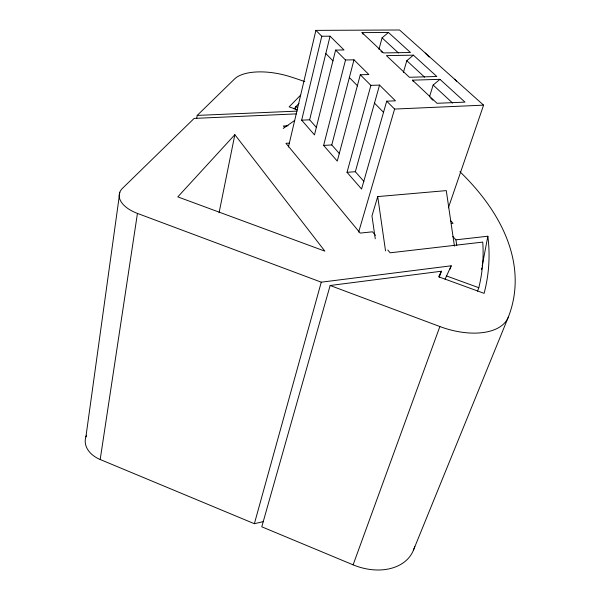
<?xml version="1.0" encoding="UTF-8"?>
<svg xmlns="http://www.w3.org/2000/svg" width="600" height="600" viewBox="0 0 600 600"><rect width="100%" height="100%" fill="white"/><g stroke="black" fill="none" stroke-linecap="round" stroke-linejoin="round"><path stroke-width="0.9" d="M85.89 436.912L119.805 192.27M263.37 521.595L254.37 523.717L100.192 459.51L137.445 213.413A32.22 17.145 9.4 0 1 122.498 188.317L194.145 118.41L296.49 113.88M196.733 118.17L197.22 115.41L234.54 78.99A46.935 20.678 12.9 0 1 290.58 76.823A336.173 181.913 10.7 0 1 304.793 81.593M481.478 269.678L481.822 267.87M482.168 266.062L487.845 236.228L455.903 239.835L452.82 236.505M219.083 212.775L234.847 134.685L324.862 251.145L177.81 196.882L234.847 134.685M295.275 109.26L295.882 106.665L298.95 103.493M288.435 146.985L315.9 30.367L399.548 30L483.592 105.15L448.365 207.847M321.772 36.248L330.067 36.188L344.002 49.965L335.61 50.078L314.475 134.903L301.673 120.18L321.772 36.248L315.9 30.367M316.41 127.477L309.653 119.805L330.067 36.188M345.517 59.992L353.985 59.828L368.865 74.543L360.293 74.767L337.26 161.1L323.632 145.425L345.517 59.992L335.61 50.078M339.54 153.757L331.778 144.938L353.985 59.828M378.945 49.358L382.087 37.86L388.455 32.475L410.46 52.5L383.565 52.92L362.017 32.625L388.455 32.475M370.89 85.365L379.538 85.088L395.467 100.837L386.707 101.183L361.567 189.045L347.025 172.32L370.89 85.365L360.293 74.767M254.37 523.717L321.27 282.18L451.192 265.8L450 269.138M363.885 181.41L355.335 171.705L379.538 85.088M439.32 277.132L441.397 271.23L330.142 285.495L261.772 526.8L353.108 564.84A50.707 36.765 23.7 0 0 413.452 550.132L508.312 317.13A336.173 181.913 10.7 0 0 459.923 171.697M403.395 72.412L406.8 60.705L413.385 55.162L436.838 76.5L409.41 77.273L386.43 55.62L413.385 55.162M358.657 232.11L394.59 109.065L386.707 101.183M454.44 246.15L446.28 190.613L377.715 196.59L371.97 215.895L375.255 238.763M429.435 96.975L433.14 85.05L439.957 79.335L465 102.127L437.04 103.297L412.47 80.16L439.957 79.335M445.072 279.233L451.192 265.8M353.108 564.84L439.875 326.543A59.812 32.52 19.8 0 0 508.312 317.13M477.472 291.188L478.8 287.715A553.35 283.733 4 0 0 482.737 242.093L390.158 252.803L387.795 250.005M441.397 271.23L438.63 276.772L484.103 293.355A561.442 288.33 4 0 0 487.845 236.228M294.007 108.892L295.913 106.92M300.608 95.153L289.14 106.86L297.465 109.792M283.23 128.43L294.668 120.458M451.312 223.515L453.053 223.327L450.495 220.605M347.025 172.32L355.335 171.705M323.632 145.425L331.778 144.938M289.462 143.1L285.923 143.303L360.188 233.093L372.48 231.81L375.428 235.312M288.082 125.76L283.41 125.993L284.58 127.38M301.673 120.18L309.653 119.805M197.22 115.41L297.06 111.12M394.59 109.065L483.592 105.15M295.882 106.665L297.623 107.28M446.265 275.873L478.8 287.715M137.445 213.413L321.27 282.18M330.142 285.495L439.875 326.543M382.087 37.86L398.445 52.98M406.8 60.705L424.575 77.13M433.14 85.05L452.595 103.035M380.962 51.262L382.312 52.537M430.8 98.257L432.847 100.185M325.822 53.557L333.007 60.877M349.365 77.535L357.638 85.957M374.498 103.132L383.632 112.433M425.257 52.995L429.06 56.992M454.56 79.192L456.457 81.195M362.017 32.625L363.038 34.162M412.47 80.16L413.482 81.713M455.903 239.835L456.772 245.303M377.715 196.59L385.53 250.905M100.192 459.51A27.42 19.553 6.2 0 1 86.52 435.293M414.787 546.63A284.55 205.388 8.4 0 1 413.452 550.132"/></g></svg>
